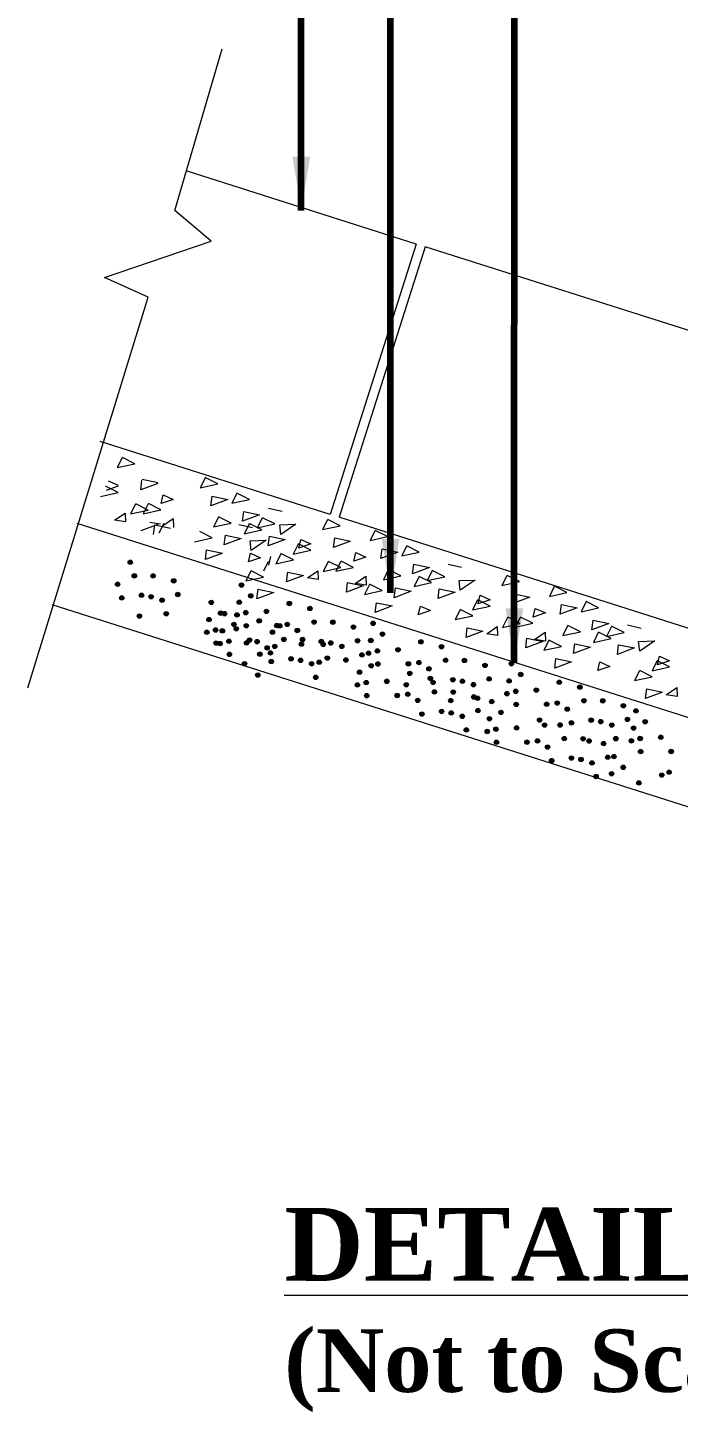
# Model space of a CAD drawing. Header units: inches. Extents: x 15 to 141071, y -30183 to 14738.
# Drawn here: x 39629.27 to 39637.71, y 4573.16 to 4591.14 of the extents above; entities that cross this region are included whole.
import ezdxf

# ---------------------------------------------------------------- set-up
doc = ezdxf.new("R2010")
doc.units = ezdxf.units.IN
doc.header["$MEASUREMENT"] = 0
doc.layers.add('LINE', color=7, linetype='Continuous')
doc.styles.get("Standard").update_dxf_attribs({"font": 'arial.ttf'})
doc.dimstyles.get("Standard").update_dxf_attribs({"dimtxt": 0.18, "dimasz": 0.18, "dimexe": 0.18, "dimexo": 0.0625, "dimgap": 0.09, "dimtad": 0, "dimtih": 1, "dimtoh": 1, "dimdec": 4, "dimzin": 0, "dimdsep": 46, "dimtxsty": 'Standard', "dimcen": 0.09, "dimadec": 0, "dimazin": 0, "dimtfac": 1, "dimtdec": 4, "dimtofl": 0, "dimtmove": 0, "dimatfit": 3, "dimfxl": 1, "dimtolj": 1, "dimtzin": 0, "dimarcsym": 0})

msp = doc.modelspace()

# ---------------------------------------------------------------- hatches: boundary and pattern name
at = {"layer": 'LINE', "lineweight": 20, "ltscale": 0.5}
for points in [[(39630.626945, 4584.187744, -1), (39630.573346, 4584.206892, -1)], [(39630.463512, 4583.901035, -1), (39630.409912, 4583.920183, -1)], [(39630.680393, 4584.01116, -1), (39630.626794, 4584.030308, -1)], [(39630.924133, 4584.009371, -1), (39630.870534, 4584.028519, -1)], [(39631.191174, 4583.945576, -1), (39631.137575, 4583.964724, -1)], [(39632.072703, 4583.902837, -1), (39632.015936, 4583.898712, -1)], [(39630.51696, 4583.724451, -1), (39630.46336, 4583.743599, -1)], [(39630.773562, 4583.758666, -1), (39630.719963, 4583.777814, -1)], [(39630.897629, 4583.739091, -1), (39630.84403, 4583.758239, -1)], [(39631.040603, 4583.694871, -1), (39630.987004, 4583.714019, -1)], [(39631.244622, 4583.768992, -1), (39631.191023, 4583.78814, -1)], [(39632.192903, 4583.762871, -1), (39632.136136, 4583.758746, -1)], [(39631.094051, 4583.518287, -1), (39631.040452, 4583.537435, -1)], [(39631.680924, 4583.677805, -1), (39631.624156, 4583.67368, -1)], [(39631.801123, 4583.537839, -1), (39631.744356, 4583.533714, -1)], [(39631.853665, 4583.531606, -1), (39631.796898, 4583.52748, -1)], [(39632.042962, 4583.680052, -1), (39631.986195, 4583.675927, -1)], [(39632.128012, 4583.544381, -1), (39632.071244, 4583.540256, -1)], [(39632.395657, 4583.560398, -1), (39632.33889, 4583.556273, -1)], [(39632.691728, 4583.651243, -1), (39632.638129, 4583.670391, -1)], [(39632.958769, 4583.587448, -1), (39632.90517, 4583.606596, -1)], [(39630.747059, 4583.488386, -1), (39630.693459, 4583.507535, -1)], [(39631.651182, 4583.45502, -1), (39631.594415, 4583.450895, -1)], [(39631.973865, 4583.391639, -1), (39631.917098, 4583.387514, -1)], [(39632.014324, 4583.514365, -1), (39631.957556, 4583.51024, -1)], [(39632.134524, 4583.374399, -1), (39632.077756, 4583.370274, -1)], [(39632.299948, 4583.426211, -1), (39632.246349, 4583.445359, -1)], [(39632.528295, 4583.364533, -1), (39632.474695, 4583.383681, -1)], [(39632.566989, 4583.362416, -1), (39632.51339, 4583.381564, -1)], [(39632.665225, 4583.380963, -1), (39632.611625, 4583.400112, -1)], [(39633.012217, 4583.410864, -1), (39632.958618, 4583.430012, -1)], [(39633.255957, 4583.409074, -1), (39633.202358, 4583.428222, -1)], [(39633.522998, 4583.345279, -1), (39633.469399, 4583.364427, -1)], [(39633.780085, 4583.405978, -1), (39633.723318, 4583.401853, -1)], [(39631.622544, 4583.289333, -1), (39631.565777, 4583.285208, -1)], [(39631.736232, 4583.319349, -1), (39631.679465, 4583.315224, -1)], [(39631.823923, 4583.30882, -1), (39631.767156, 4583.304695, -1)], [(39631.908973, 4583.173149, -1), (39631.852206, 4583.169024, -1)], [(39632.003877, 4583.335366, -1), (39631.94711, 4583.331241, -1)], [(39632.176618, 4583.189166, -1), (39632.119851, 4583.185041, -1)], [(39632.273445, 4583.155931, -1), (39632.219845, 4583.17508, -1)], [(39632.47269, 4583.280011, -1), (39632.41909, 4583.299159, -1)], [(39632.620437, 4583.185832, -1), (39632.566838, 4583.20498, -1)], [(39632.795336, 4583.300738, -1), (39632.741737, 4583.319886, -1)], [(39632.864177, 4583.184042, -1), (39632.810578, 4583.20319, -1)], [(39633.105386, 4583.158369, -1), (39633.051787, 4583.177517, -1)], [(39633.576446, 4583.168695, -1), (39633.522847, 4583.187843, -1)], [(39633.750344, 4583.183193, -1), (39633.693577, 4583.179067, -1)], [(39633.900285, 4583.266012, -1), (39633.843518, 4583.261887, -1)], [(39634.39911, 4583.154383, -1), (39634.345511, 4583.173532, -1)], [(39631.742744, 4583.149367, -1), (39631.685977, 4583.145242, -1)], [(39631.795285, 4583.143133, -1), (39631.738518, 4583.139008, -1)], [(39631.915485, 4583.003167, -1), (39631.858718, 4582.999042, -1)], [(39632.136515, 4583.139501, -1), (39632.082916, 4583.158649, -1)], [(39632.309256, 4582.993301, -1), (39632.255657, 4583.01245, -1)], [(39632.403556, 4583.075706, -1), (39632.349957, 4583.094854, -1)], [(39632.446186, 4583.009732, -1), (39632.392587, 4583.02888, -1)], [(39632.501791, 4583.094254, -1), (39632.448192, 4583.113402, -1)], [(39632.848784, 4583.124154, -1), (39632.795185, 4583.143303, -1)], [(39633.131218, 4583.120247, -1), (39633.077619, 4583.139395, -1)], [(39633.229454, 4583.138795, -1), (39633.175854, 4583.157943, -1)], [(39633.372427, 4583.094574, -1), (39633.318828, 4583.113722, -1)], [(39633.635053, 4582.99502, -1), (39633.578286, 4582.990895, -1)], [(39633.721706, 4583.017506, -1), (39633.664939, 4583.01338, -1)], [(39633.835394, 4583.047522, -1), (39633.778627, 4583.043397, -1)], [(39634.103039, 4583.063539, -1), (39634.046272, 4583.059413, -1)], [(39634.666151, 4583.090588, -1), (39634.612552, 4583.109737, -1)], [(39632.110011, 4582.869222, -1), (39632.056412, 4582.88837, -1)], [(39632.457004, 4582.899122, -1), (39632.403405, 4582.918271, -1)], [(39632.713607, 4582.933337, -1), (39632.660007, 4582.952485, -1)], [(39632.837674, 4582.913763, -1), (39632.784075, 4582.932911, -1)], [(39632.980648, 4582.869542, -1), (39632.927048, 4582.88869, -1)], [(39633.078883, 4582.88809, -1), (39633.025284, 4582.907238, -1)], [(39633.184667, 4582.943663, -1), (39633.131067, 4582.962811, -1)], [(39633.425876, 4582.91799, -1), (39633.372276, 4582.937139, -1)], [(39633.755253, 4582.855054, -1), (39633.698486, 4582.850929, -1)], [(39633.841906, 4582.877539, -1), (39633.785139, 4582.873414, -1)], [(39634.235677, 4582.867674, -1), (39634.182078, 4582.886822, -1)], [(39634.372607, 4582.884104, -1), (39634.319007, 4582.903252, -1)], [(39634.502718, 4582.803879, -1), (39634.449119, 4582.823027, -1)], [(39634.719599, 4582.914005, -1), (39634.666, 4582.933153, -1)], [(39634.963339, 4582.912215, -1), (39634.90974, 4582.931363, -1)], [(39635.23038, 4582.84842, -1), (39635.176781, 4582.867568, -1)], [(39635.574702, 4582.881173, -1), (39635.517935, 4582.877048, -1)], [(39632.282753, 4582.723022, -1), (39632.229153, 4582.74217, -1)], [(39633.034096, 4582.692958, -1), (39632.980496, 4582.712107, -1)], [(39633.605312, 4582.772234, -1), (39633.548544, 4582.768109, -1)], [(39633.690362, 4582.636564, -1), (39633.633594, 4582.632439, -1)], [(39633.958007, 4582.65258, -1), (39633.90124, 4582.648455, -1)], [(39634.254078, 4582.743425, -1), (39634.200479, 4582.762573, -1)], [(39634.521119, 4582.67963, -1), (39634.46752, 4582.698778, -1)], [(39634.556166, 4582.627295, -1), (39634.502567, 4582.646443, -1)], [(39634.812769, 4582.66151, -1), (39634.759169, 4582.680658, -1)], [(39634.936836, 4582.641935, -1), (39634.883237, 4582.661084, -1)], [(39635.283828, 4582.671836, -1), (39635.230229, 4582.690984, -1)], [(39635.544961, 4582.658387, -1), (39635.488194, 4582.654262, -1)], [(39635.694902, 4582.741207, -1), (39635.638135, 4582.737081, -1)], [(39636.193727, 4582.629578, -1), (39636.140128, 4582.648726, -1)], [(39633.576674, 4582.606547, -1), (39633.519906, 4582.602422, -1)], [(39633.696874, 4582.466581, -1), (39633.640106, 4582.462456, -1)], [(39634.090645, 4582.456716, -1), (39634.037045, 4582.475864, -1)], [(39634.209173, 4582.597395, -1), (39634.155574, 4582.616543, -1)], [(39634.227574, 4582.473146, -1), (39634.173975, 4582.492294, -1)], [(39634.574567, 4582.503046, -1), (39634.520968, 4582.522195, -1)], [(39634.818307, 4582.501257, -1), (39634.764708, 4582.520405, -1)], [(39635.07981, 4582.597715, -1), (39635.02621, 4582.616863, -1)], [(39635.085348, 4582.437462, -1), (39635.031749, 4582.45661, -1)], [(39635.516323, 4582.4927, -1), (39635.459556, 4582.488575, -1)], [(39635.630011, 4582.522717, -1), (39635.573244, 4582.518591, -1)], [(39635.897656, 4582.538733, -1), (39635.840889, 4582.534608, -1)], [(39636.460768, 4582.565783, -1), (39636.407169, 4582.584931, -1)], [(39634.357686, 4582.392921, -1), (39634.304086, 4582.412069, -1)], [(39634.667736, 4582.250552, -1), (39634.614137, 4582.2697, -1)], [(39634.786265, 4582.391231, -1), (39634.732666, 4582.410379, -1)], [(39635.133258, 4582.421131, -1), (39635.079658, 4582.440279, -1)], [(39635.138796, 4582.260878, -1), (39635.085197, 4582.280026, -1)], [(39635.318924, 4582.389402, -1), (39635.262157, 4582.385277, -1)], [(39635.636523, 4582.352734, -1), (39635.579756, 4582.348609, -1)], [(39636.030294, 4582.342869, -1), (39635.976695, 4582.362017, -1)], [(39636.167224, 4582.359299, -1), (39636.113624, 4582.378447, -1)], [(39636.297335, 4582.279074, -1), (39636.243736, 4582.298222, -1)], [(39636.514216, 4582.389199, -1), (39636.460617, 4582.408347, -1)], [(39636.757956, 4582.387409, -1), (39636.704357, 4582.406558, -1)], [(39637.024997, 4582.323614, -1), (39636.971398, 4582.342763, -1)], [(39637.189805, 4582.268582, -1), (39637.133037, 4582.264457, -1)], [(39634.411134, 4582.216337, -1), (39634.357534, 4582.235485, -1)], [(39634.791804, 4582.230977, -1), (39634.738204, 4582.250125, -1)], [(39634.934777, 4582.186757, -1), (39634.881178, 4582.205905, -1)], [(39635.289183, 4582.166617, -1), (39635.232416, 4582.162492, -1)], [(39635.439124, 4582.249436, -1), (39635.382357, 4582.245311, -1)], [(39635.937949, 4582.137807, -1), (39635.88435, 4582.156956, -1)], [(39636.00379, 4582.072589, -1), (39635.950191, 4582.091737, -1)], [(39636.20499, 4582.074013, -1), (39636.151391, 4582.093161, -1)], [(39636.350783, 4582.10249, -1), (39636.297184, 4582.121638, -1)], [(39636.607386, 4582.136705, -1), (39636.553786, 4582.155853, -1)], [(39636.731453, 4582.11713, -1), (39636.677854, 4582.136278, -1)], [(39636.874427, 4582.07291, -1), (39636.820827, 4582.092058, -1)], [(39637.078445, 4582.147031, -1), (39637.024846, 4582.166179, -1)], [(39637.310005, 4582.128616, -1), (39637.253237, 4582.124491, -1)], [(39634.988225, 4582.010173, -1), (39634.934626, 4582.029321, -1)], [(39635.260545, 4582.00093, -1), (39635.203778, 4581.996804, -1)], [(39635.374233, 4582.030946, -1), (39635.317465, 4582.026821, -1)], [(39635.641878, 4582.046963, -1), (39635.585111, 4582.042838, -1)], [(39636.258438, 4581.897429, -1), (39636.204839, 4581.916577, -1)], [(39636.502178, 4581.895639, -1), (39636.448579, 4581.914787, -1)], [(39636.927875, 4581.896326, -1), (39636.874275, 4581.915474, -1)], [(39637.160063, 4582.045796, -1), (39637.103296, 4582.041671, -1)], [(39637.245113, 4581.910126, -1), (39637.188346, 4581.906001, -1)], [(39637.512758, 4581.926142, -1), (39637.455991, 4581.922017, -1)], [(39635.380745, 4581.860964, -1), (39635.323978, 4581.856838, -1)], [(39635.774516, 4581.851098, -1), (39635.720917, 4581.870246, -1)], [(39635.911446, 4581.867528, -1), (39635.857846, 4581.886676, -1)], [(39636.041557, 4581.787303, -1), (39635.987958, 4581.806451, -1)], [(39636.580882, 4581.866425, -1), (39636.527283, 4581.885573, -1)], [(39636.769219, 4581.831844, -1), (39636.71562, 4581.850992, -1)], [(39637.131425, 4581.880109, -1), (39637.074658, 4581.875984, -1)], [(39637.251625, 4581.740143, -1), (39637.194858, 4581.736018, -1)], [(39637.645396, 4581.730278, -1), (39637.591797, 4581.749426, -1)], [(39636.095005, 4581.610719, -1), (39636.041406, 4581.629867, -1)], [(39636.351608, 4581.644934, -1), (39636.298008, 4581.664082, -1)], [(39636.475675, 4581.62536, -1), (39636.422075, 4581.644508, -1)], [(39636.618649, 4581.581139, -1), (39636.565049, 4581.600287, -1)], [(39636.822667, 4581.65526, -1), (39636.769068, 4581.674408, -1)], [(39636.90466, 4581.675746, -1), (39636.847892, 4581.671621, -1)], [(39636.672097, 4581.404555, -1), (39636.618497, 4581.423703, -1)], [(39636.874918, 4581.452961, -1), (39636.818151, 4581.448836, -1)], [(39637.02486, 4581.53578, -1), (39636.968092, 4581.531655, -1)], [(39637.523684, 4581.424152, -1), (39637.470085, 4581.4433, -1)], [(39637.618893, 4581.459998, -1), (39637.565293, 4581.479147, -1)], [(39637.227613, 4581.333307, -1), (39637.170846, 4581.329182, -1)]]:
    msp.add_hatch(color=7, dxfattribs=at).paths.add_polyline_path(points)

# ---------------------------------------------------------------- linework, layer by layer
at = {"layer": 'LINE', "color": 7, "lineweight": 20, "ltscale": 0.5}
for p, q in [((39634.311314, 4588.329706), (39631.328363, 4589.27854)), ((39634.311314, 4588.329706), (39633.194254, 4584.817886)), ((39634.426965, 4588.292919), (39633.309905, 4584.781099)), ((39639.661994, 4586.62773), (39634.426965, 4588.292919)), ((39633.194254, 4584.817886), (39630.211303, 4585.766721)), ((39630.495813, 4585.554062), (39630.432134, 4585.427458)), ((39630.660351, 4585.477292), (39630.498217, 4585.558841)), ((39630.432134, 4585.427458), (39630.660351, 4585.477292)), ((39630.443619, 4585.101787), (39630.281485, 4585.183337)), ((39630.443986, 4585.18308), (39630.287286, 4585.129333)), ((39630.315639, 4585.255035), (39630.44608, 4585.196258)), ((39630.737132, 4585.135456), (39630.753176, 4585.261291)), ((39630.957434, 4585.218505), (39630.737132, 4585.135456)), ((39630.755269, 4585.274469), (39630.959527, 4585.231683)), ((39631.571144, 4585.290782), (39631.507465, 4585.164177)), ((39631.507465, 4585.164177), (39631.735681, 4585.214012)), ((39631.735681, 4585.214012), (39631.573547, 4585.295561)), ((39630.215402, 4585.051953), (39630.443619, 4585.101787)), ((39631.002456, 4584.957987), (39631.028715, 4585.070511)), ((39631.159157, 4585.011734), (39631.002456, 4584.957987)), ((39631.028715, 4585.070511), (39631.159157, 4585.011734)), ((39631.648061, 4584.930712), (39631.664105, 4585.056547)), ((39631.868363, 4585.013761), (39631.648061, 4584.930712)), ((39631.664105, 4585.056547), (39631.868363, 4585.013761)), ((39631.982029, 4585.090249), (39631.91835, 4584.963644)), ((39631.91835, 4584.963644), (39632.146566, 4585.013479)), ((39632.146566, 4585.013479), (39631.984432, 4585.095028)), ((39630.398682, 4584.741695), (39630.535168, 4584.835586)), ((39630.535168, 4584.835586), (39630.540122, 4584.720144)), ((39630.669009, 4584.952022), (39630.60533, 4584.825417)), ((39630.60533, 4584.825417), (39630.833547, 4584.875251)), ((39630.833547, 4584.875251), (39630.671413, 4584.956801)), ((39630.833557, 4584.954272), (39630.769878, 4584.827667)), ((39630.769878, 4584.827667), (39630.998094, 4584.877502)), ((39630.998094, 4584.877502), (39630.835961, 4584.959051)), ((39632.058946, 4584.730179), (39632.07499, 4584.856014)), ((39632.279248, 4584.813228), (39632.058946, 4584.730179)), ((39632.07499, 4584.856014), (39632.279248, 4584.813228)), ((39632.573398, 4584.854311), (39632.396456, 4584.894675)), ((39645.196656, 4579.839096), (39629.913509, 4584.700449)), ((39630.540122, 4584.720144), (39630.398682, 4584.741695)), ((39630.958045, 4584.686101), (39630.737743, 4584.603052)), ((39630.99503, 4584.693239), (39630.85359, 4584.71479)), ((39630.904238, 4584.557694), (39630.920281, 4584.683528)), ((39630.920281, 4584.683528), (39631.124539, 4584.640743)), ((39631.036897, 4584.700189), (39630.973218, 4584.573584)), ((39631.020084, 4584.669432), (39631.15657, 4584.763322)), ((39631.15657, 4584.763322), (39631.161524, 4584.647881)), ((39631.744583, 4584.781589), (39631.680903, 4584.654984)), ((39631.680903, 4584.654984), (39631.90912, 4584.704819)), ((39631.90912, 4584.704819), (39631.746986, 4584.786368)), ((39632.188114, 4584.644356), (39632.011172, 4584.68472)), ((39632.142517, 4584.693409), (39632.078838, 4584.566804)), ((39632.307054, 4584.616638), (39632.14492, 4584.698188)), ((39632.313076, 4584.770634), (39632.249397, 4584.644029)), ((39632.249397, 4584.644029), (39632.477614, 4584.693864)), ((39632.477614, 4584.693864), (39632.31548, 4584.775413)), ((39632.5416, 4584.68429), (39632.750161, 4584.691647)), ((39632.556147, 4584.558273), (39632.5416, 4584.68429)), ((39632.750161, 4584.691647), (39632.556147, 4584.558273)), ((39633.160378, 4584.747131), (39633.096698, 4584.620526)), ((39633.096698, 4584.620526), (39633.324915, 4584.670361)), ((39633.324915, 4584.670361), (39633.162781, 4584.75191)), ((39638.544934, 4583.11591), (39633.309905, 4584.781099)), ((39631.435573, 4584.464314), (39631.663789, 4584.514149)), ((39631.663789, 4584.514149), (39631.501656, 4584.595698)), ((39631.8215, 4584.421519), (39631.837544, 4584.547354)), ((39632.041802, 4584.504568), (39631.8215, 4584.421519)), ((39631.837544, 4584.547354), (39632.041802, 4584.504568)), ((39632.078838, 4584.566804), (39632.307054, 4584.616638)), ((39632.156316, 4584.474335), (39632.364878, 4584.481692)), ((39632.170863, 4584.348318), (39632.156316, 4584.474335)), ((39632.364878, 4584.481692), (39632.170863, 4584.348318)), ((39632.389994, 4584.410564), (39632.406038, 4584.536399)), ((39632.610296, 4584.493613), (39632.389994, 4584.410564)), ((39632.406038, 4584.536399), (39632.610296, 4584.493613)), ((39632.787449, 4584.380938), (39632.813708, 4584.493462)), ((39632.813708, 4584.493462), (39632.94415, 4584.434685)), ((39633.237295, 4584.387061), (39633.253339, 4584.512896)), ((39633.457597, 4584.47011), (39633.237295, 4584.387061)), ((39633.253339, 4584.512896), (39633.457597, 4584.47011)), ((39633.775447, 4584.606298), (39633.711768, 4584.479694)), ((39633.711768, 4584.479694), (39633.939984, 4584.529528)), ((39633.939984, 4584.529528), (39633.77785, 4584.611077)), ((39631.57617, 4584.230849), (39631.592213, 4584.356684)), ((39631.796471, 4584.313898), (39631.57617, 4584.230849)), ((39631.592213, 4584.356684), (39631.796471, 4584.313898)), ((39632.133996, 4584.200475), (39632.160255, 4584.312999)), ((39632.160255, 4584.312999), (39632.290696, 4584.254222)), ((39632.400072, 4584.157805), (39632.426331, 4584.270329)), ((39632.553101, 4584.304072), (39632.489422, 4584.177467)), ((39632.717639, 4584.227302), (39632.555505, 4584.308851)), ((39632.779245, 4584.430162), (39632.715566, 4584.303558)), ((39632.715566, 4584.303558), (39632.943782, 4584.353392)), ((39632.943782, 4584.353392), (39632.781648, 4584.434941)), ((39632.94415, 4584.434685), (39632.787449, 4584.380938)), ((39633.502619, 4584.209592), (39633.528879, 4584.322116)), ((39633.528879, 4584.322116), (39633.65932, 4584.263339)), ((39633.852364, 4584.246228), (39633.868408, 4584.372063)), ((39634.072666, 4584.329277), (39633.852364, 4584.246228)), ((39633.868408, 4584.372063), (39634.072666, 4584.329277)), ((39634.186332, 4584.405765), (39634.122653, 4584.279161)), ((39634.122653, 4584.279161), (39634.350869, 4584.328995)), ((39634.350869, 4584.328995), (39634.188735, 4584.410544)), ((39632.290696, 4584.254222), (39632.133996, 4584.200475)), ((39632.330261, 4584.004169), (39632.168127, 4584.085718)), ((39632.391867, 4584.207029), (39632.328188, 4584.080425)), ((39632.489422, 4584.177467), (39632.717639, 4584.227302)), ((39632.898845, 4583.9933), (39633.035331, 4584.087191)), ((39633.035331, 4584.087191), (39633.040285, 4583.971749)), ((39633.169173, 4584.203626), (39633.105493, 4584.077022)), ((39633.105493, 4584.077022), (39633.33371, 4584.126856)), ((39633.33371, 4584.126856), (39633.171576, 4584.208405)), ((39633.33372, 4584.205877), (39633.270041, 4584.079272)), ((39633.270041, 4584.079272), (39633.498258, 4584.129107)), ((39633.498258, 4584.129107), (39633.336124, 4584.210656)), ((39633.65932, 4584.263339), (39633.502619, 4584.209592)), ((39633.948886, 4584.097105), (39633.885206, 4583.9705)), ((39634.113423, 4584.020335), (39633.951289, 4584.101884)), ((39634.263249, 4584.045695), (39634.279293, 4584.17153)), ((39634.483551, 4584.128744), (39634.263249, 4584.045695)), ((39634.279293, 4584.17153), (39634.483551, 4584.128744)), ((39634.517379, 4584.08615), (39634.4537, 4583.959545)), ((39634.681917, 4584.00938), (39634.519783, 4584.090929)), ((39634.900443, 4584.129052), (39634.723501, 4584.169415)), ((39632.165724, 4584.080939), (39632.102044, 4583.954334)), ((39632.102044, 4583.954334), (39632.330261, 4584.004169)), ((39632.630019, 4583.944002), (39632.646062, 4584.069837)), ((39632.850321, 4584.027051), (39632.630019, 4583.944002)), ((39632.646062, 4584.069837), (39632.850321, 4584.027051)), ((39633.040285, 4583.971749), (39632.898845, 4583.9933)), ((39633.404401, 4583.809299), (39633.420445, 4583.935133)), ((39633.420445, 4583.935133), (39633.624703, 4583.892347)), ((39633.520248, 4583.921036), (39633.656734, 4584.014927)), ((39633.661688, 4583.899486), (39633.520248, 4583.921036)), ((39633.703555, 4583.906435), (39633.639876, 4583.77983)), ((39633.656734, 4584.014927), (39633.661688, 4583.899486)), ((39633.868092, 4583.829665), (39633.705959, 4583.911214)), ((39633.885206, 4583.9705), (39634.113423, 4584.020335)), ((39634.34682, 4584.008925), (39634.283141, 4583.88232)), ((39634.283141, 4583.88232), (39634.511357, 4583.932154)), ((39634.511357, 4583.932154), (39634.349223, 4584.013704)), ((39634.4537, 4583.959545), (39634.681917, 4584.00938)), ((39634.868645, 4583.95903), (39635.077206, 4583.966388)), ((39634.883192, 4583.833014), (39634.868645, 4583.95903)), ((39635.077206, 4583.966388), (39634.883192, 4583.833014)), ((39635.487422, 4584.021872), (39635.423743, 4583.895267)), ((39635.423743, 4583.895267), (39635.65196, 4583.945101)), ((39635.65196, 4583.945101), (39635.489826, 4584.026651)), ((39632.242641, 4583.720869), (39632.258685, 4583.846704)), ((39632.462943, 4583.803918), (39632.242641, 4583.720869)), ((39632.258685, 4583.846704), (39632.462943, 4583.803918)), ((39633.624703, 4583.892347), (39633.404401, 4583.809299)), ((39633.639876, 4583.77983), (39633.868092, 4583.829665)), ((39634.025803, 4583.737035), (39634.041847, 4583.86287)), ((39634.246105, 4583.820084), (39634.025803, 4583.737035)), ((39634.041847, 4583.86287), (39634.246105, 4583.820084)), ((39634.594297, 4583.72608), (39634.610341, 4583.851915)), ((39634.814599, 4583.809129), (39634.594297, 4583.72608)), ((39634.610341, 4583.851915), (39634.814599, 4583.809129)), ((39635.114494, 4583.655678), (39635.140753, 4583.768203)), ((39635.140753, 4583.768203), (39635.271194, 4583.709425)), ((39635.56434, 4583.661802), (39635.580384, 4583.787636)), ((39635.784642, 4583.74485), (39635.56434, 4583.661802)), ((39635.580384, 4583.787636), (39635.784642, 4583.74485)), ((39636.102491, 4583.881039), (39636.038812, 4583.754434)), ((39636.038812, 4583.754434), (39636.267029, 4583.804269)), ((39636.267029, 4583.804269), (39636.104895, 4583.885818)), ((39644.871426, 4578.781551), (39629.588278, 4583.642904)), ((39633.780473, 4583.546365), (39633.796516, 4583.6722)), ((39634.000775, 4583.629414), (39633.780473, 4583.546365)), ((39633.796516, 4583.6722), (39634.000775, 4583.629414)), ((39634.338299, 4583.515991), (39634.364558, 4583.628515)), ((39634.494999, 4583.569738), (39634.338299, 4583.515991)), ((39634.364558, 4583.628515), (39634.494999, 4583.569738)), ((39634.880146, 4583.578812), (39634.816467, 4583.452207)), ((39635.044683, 4583.502042), (39634.88255, 4583.583591)), ((39635.10629, 4583.704903), (39635.04261, 4583.578298)), ((39635.04261, 4583.578298), (39635.270827, 4583.628133)), ((39635.270827, 4583.628133), (39635.108693, 4583.709682)), ((39635.271194, 4583.709425), (39635.114494, 4583.655678)), ((39635.829664, 4583.484332), (39635.855923, 4583.596857)), ((39635.855923, 4583.596857), (39635.986365, 4583.538079)), ((39636.179409, 4583.520969), (39636.195453, 4583.646803)), ((39636.399711, 4583.604018), (39636.179409, 4583.520969)), ((39636.195453, 4583.646803), (39636.399711, 4583.604018)), ((39636.513376, 4583.680506), (39636.449697, 4583.553901)), ((39636.449697, 4583.553901), (39636.677914, 4583.603736)), ((39636.677914, 4583.603736), (39636.51578, 4583.685285)), ((39634.816467, 4583.452207), (39635.044683, 4583.502042)), ((39635.496217, 4583.478367), (39635.432538, 4583.351762)), ((39635.432538, 4583.351762), (39635.660755, 4583.401597)), ((39635.660755, 4583.401597), (39635.498621, 4583.483146)), ((39635.660765, 4583.480617), (39635.597086, 4583.354012)), ((39635.597086, 4583.354012), (39635.825303, 4583.403847)), ((39635.825303, 4583.403847), (39635.663169, 4583.485396)), ((39635.986365, 4583.538079), (39635.829664, 4583.484332)), ((39636.27593, 4583.371845), (39636.212251, 4583.24524)), ((39636.440468, 4583.295075), (39636.278334, 4583.376624)), ((39636.590294, 4583.320436), (39636.606338, 4583.44627)), ((39636.810596, 4583.403485), (39636.590294, 4583.320436)), ((39636.606338, 4583.44627), (39636.810596, 4583.403485)), ((39637.228361, 4583.337838), (39637.051419, 4583.378202)), ((39634.957063, 4583.218742), (39634.973107, 4583.344577)), ((39635.177365, 4583.301791), (39634.957063, 4583.218742)), ((39634.973107, 4583.344577), (39635.177365, 4583.301791)), ((39635.22589, 4583.26804), (39635.362376, 4583.361931)), ((39635.36733, 4583.24649), (39635.22589, 4583.26804)), ((39635.362376, 4583.361931), (39635.36733, 4583.24649)), ((39635.731446, 4583.084039), (39635.747489, 4583.209874)), ((39635.747489, 4583.209874), (39635.951748, 4583.167088)), ((39635.847293, 4583.195777), (39635.983778, 4583.289667)), ((39635.988733, 4583.174226), (39635.847293, 4583.195777)), ((39635.983778, 4583.289667), (39635.988733, 4583.174226)), ((39636.212251, 4583.24524), (39636.440468, 4583.295075)), ((39636.673865, 4583.283665), (39636.610185, 4583.15706)), ((39636.610185, 4583.15706), (39636.838402, 4583.206895)), ((39636.838402, 4583.206895), (39636.676268, 4583.288444)), ((39636.844424, 4583.36089), (39636.780745, 4583.234285)), ((39636.780745, 4583.234285), (39637.008962, 4583.28412)), ((39637.008962, 4583.28412), (39636.846828, 4583.365669)), ((39635.951748, 4583.167088), (39635.731446, 4583.084039)), ((39636.0306, 4583.181176), (39635.966921, 4583.054571)), ((39635.966921, 4583.054571), (39636.195137, 4583.104405)), ((39636.195137, 4583.104405), (39636.033004, 4583.185955)), ((39636.352848, 4583.011775), (39636.368892, 4583.13761)), ((39636.57315, 4583.094824), (39636.352848, 4583.011775)), ((39636.368892, 4583.13761), (39636.57315, 4583.094824)), ((39636.921342, 4583.00082), (39636.937385, 4583.126655)), ((39637.141644, 4583.083869), (39636.921342, 4583.00082)), ((39636.937385, 4583.126655), (39637.141644, 4583.083869)), ((39637.196563, 4583.167817), (39637.405125, 4583.175174)), ((39637.211111, 4583.0418), (39637.196563, 4583.167817)), ((39637.405125, 4583.175174), (39637.211111, 4583.0418)), ((39636.107517, 4582.821106), (39636.123561, 4582.94694)), ((39636.327819, 4582.904154), (39636.107517, 4582.821106)), ((39636.123561, 4582.94694), (39636.327819, 4582.904154)), ((39636.665344, 4582.790731), (39636.691603, 4582.903255)), ((39636.822044, 4582.844478), (39636.665344, 4582.790731)), ((39636.691603, 4582.903255), (39636.822044, 4582.844478)), ((39637.434208, 4582.913689), (39637.370529, 4582.787085)), ((39637.370529, 4582.787085), (39637.598746, 4582.836919)), ((39637.598746, 4582.836919), (39637.436612, 4582.918468)), ((39637.442412, 4582.864465), (39637.468672, 4582.976989)), ((39637.599113, 4582.918212), (39637.442412, 4582.864465)), ((39637.468672, 4582.976989), (39637.599113, 4582.918212)), ((39637.208065, 4582.787599), (39637.144385, 4582.660994)), ((39637.144385, 4582.660994), (39637.372602, 4582.710829)), ((39637.372602, 4582.710829), (39637.210468, 4582.792378)), ((39637.284982, 4582.427529), (39637.301026, 4582.553364)), ((39637.505284, 4582.510578), (39637.284982, 4582.427529)), ((39637.301026, 4582.553364), (39637.505284, 4582.510578)), ((39637.553809, 4582.476827), (39637.690295, 4582.570718)), ((39637.695249, 4582.455276), (39637.553809, 4582.476827)), ((39637.690295, 4582.570718), (39637.695249, 4582.455276))]:
    msp.add_line(p, q, dxfattribs=at)
msp.add_lwpolyline([(39629.270602, 4582.564273), (39630.831805, 4587.638308), (39630.265748, 4587.895345), (39631.64972, 4588.368858), (39631.178628, 4588.766064), (39631.791942, 4590.865169)], dxfattribs=at)
for centre in [(39630.600145, 4584.197318), (39630.436712, 4583.910609), (39630.653593, 4584.020734), (39630.897333, 4584.018945), (39631.164374, 4583.95515), (39632.04432, 4583.900775), (39630.49016, 4583.734025), (39630.746762, 4583.76824), (39630.87083, 4583.748665), (39631.013804, 4583.704445), (39631.217822, 4583.778566), (39632.16452, 4583.760809), (39631.067252, 4583.527861), (39631.65254, 4583.675743), (39631.77274, 4583.535777), (39631.825281, 4583.529543), (39632.014578, 4583.677989), (39632.099628, 4583.542319), (39632.367273, 4583.558335), (39632.664928, 4583.660817), (39632.931969, 4583.597022), (39630.720259, 4583.49796), (39631.622798, 4583.452957), (39631.945481, 4583.389577), (39631.98594, 4583.512302), (39632.10614, 4583.372336), (39632.273149, 4583.435785), (39632.501495, 4583.374107), (39632.54019, 4583.37199), (39632.638425, 4583.390537), (39632.985418, 4583.420438), (39633.229158, 4583.418648), (39633.496199, 4583.354853), (39633.751702, 4583.403915), (39631.59416, 4583.28727), (39631.707848, 4583.317287), (39631.79554, 4583.306758), (39631.88059, 4583.171087), (39631.975493, 4583.333303), (39632.148235, 4583.187104), (39632.246645, 4583.165505), (39632.44589, 4583.289585), (39632.593638, 4583.195406), (39632.768536, 4583.310312), (39632.837378, 4583.193616), (39633.078587, 4583.167943), (39633.549647, 4583.178269), (39633.72196, 4583.18113), (39633.871902, 4583.263949), (39634.372311, 4583.163957), (39631.71436, 4583.147304), (39631.766902, 4583.141071), (39631.887102, 4583.001104), (39632.109715, 4583.149075), (39632.282457, 4583.002876), (39632.376756, 4583.08528), (39632.419386, 4583.019306), (39632.474992, 4583.103828), (39632.821984, 4583.133729), (39633.104419, 4583.129821), (39633.202654, 4583.148369), (39633.345628, 4583.104148), (39633.60667, 4582.992957), (39633.693322, 4583.015443), (39633.80701, 4583.045459), (39634.074655, 4583.061476), (39634.639352, 4583.100162), (39632.083212, 4582.878796), (39632.430204, 4582.908697), (39632.686807, 4582.942911), (39632.810874, 4582.923337), (39632.953848, 4582.879116), (39633.052083, 4582.897664), (39633.157867, 4582.953237), (39633.399076, 4582.927565), (39633.72687, 4582.852991), (39633.813522, 4582.875477), (39634.208877, 4582.877248), (39634.345807, 4582.893678), (39634.475918, 4582.813453), (39634.6928, 4582.923579), (39634.93654, 4582.921789), (39635.203581, 4582.857994), (39635.546319, 4582.87911), (39632.255953, 4582.732596), (39633.007296, 4582.702533), (39633.576928, 4582.770172), (39633.661978, 4582.634501), (39633.929623, 4582.650518), (39634.227278, 4582.752999), (39634.494319, 4582.689204), (39634.529366, 4582.636869), (39634.785969, 4582.671084), (39634.910036, 4582.651509), (39635.257029, 4582.68141), (39635.516577, 4582.656325), (39635.666519, 4582.739144), (39636.166928, 4582.639152), (39633.54829, 4582.604485), (39633.66849, 4582.464519), (39634.063845, 4582.46629), (39634.182374, 4582.606969), (39634.200775, 4582.48272), (39634.547767, 4582.512621), (39634.791507, 4582.510831), (39635.05301, 4582.607289), (39635.058549, 4582.447036), (39635.487939, 4582.490638), (39635.601627, 4582.520654), (39635.869272, 4582.536671), (39636.433969, 4582.575357), (39634.330886, 4582.402495), (39634.640937, 4582.260126), (39634.759465, 4582.400805), (39635.106458, 4582.430705), (39635.111997, 4582.270452), (39635.290541, 4582.38734), (39635.608139, 4582.350671), (39636.003494, 4582.352443), (39636.140424, 4582.368873), (39636.270535, 4582.288648), (39636.487417, 4582.398773), (39636.731157, 4582.396983), (39636.998198, 4582.333189), (39637.161421, 4582.266519), (39634.384334, 4582.225911), (39634.765004, 4582.240551), (39634.907978, 4582.196331), (39635.260799, 4582.164554), (39635.410741, 4582.247373), (39635.91115, 4582.147382), (39635.976991, 4582.082163), (39636.178191, 4582.083587), (39636.323983, 4582.112064), (39636.580586, 4582.146279), (39636.704653, 4582.126704), (39636.847627, 4582.082484), (39637.051646, 4582.156605), (39637.281621, 4582.126553), (39634.961426, 4582.019747), (39635.232161, 4581.998867), (39635.345849, 4582.028883), (39635.613494, 4582.0449), (39636.231639, 4581.907003), (39636.475379, 4581.905213), (39636.901075, 4581.9059), (39637.13168, 4582.043734), (39637.216729, 4581.908063), (39637.484375, 4581.92408), (39635.352361, 4581.858901), (39635.747716, 4581.860672), (39635.884646, 4581.877102), (39636.014757, 4581.796877), (39636.554082, 4581.875999), (39636.74242, 4581.841418), (39637.103042, 4581.878047), (39637.223241, 4581.738081), (39637.618596, 4581.739852), (39636.068205, 4581.620293), (39636.324808, 4581.654508), (39636.448875, 4581.634934), (39636.591849, 4581.590713), (39636.795868, 4581.664834), (39636.876276, 4581.673684), (39636.645297, 4581.414129), (39636.846535, 4581.450898), (39636.996476, 4581.533717), (39637.496885, 4581.433726), (39637.592093, 4581.469573), (39637.19923, 4581.331244)]:
    msp.add_circle(centre, 0.028458, dxfattribs=at)

# ---------------------------------------------------------------- texts
at = {"layer": 'LINE', "color": 7, "lineweight": 20, "ltscale": 0.5, "insert": (39632.5991, 4575.811528), "char_height": 0.66015034, "width": 10.24754242, "attachment_point": 1}
msp.add_mtext('{\\fTimes New Roman|b1|i0|c0|p18;\\H1.432x;\\LDETAILS "Y"\\P\\H0.8603x;\\l(Not to Scale)}', dxfattribs=at)

# ---------------------------------------------------------------- leaders
at = {"layer": 'LINE', "color": 7, "lineweight": 20, "ltscale": 0.5}
for points in [[(39632.819839, 4588.766131), (39632.819839, 4599.865224), (39635.717591, 4599.863983)], [(39633.978233, 4583.797831), (39633.978233, 4597.206434), (39636.290586, 4597.206434)], [(39635.584053, 4582.896729), (39635.585405, 4591.729112), (39637.356328, 4591.729112)]]:
    msp.add_leader(points, dimstyle='Standard', override={"dimtxt": 0.9, "dimasz": 0.7, "dimclrd": 7, "dimclre": 7, "dimclrt": 7, "dimlwd": 65535, "dimlwe": 65535}, dxfattribs=at)

doc.saveas('drawing.dxf')
